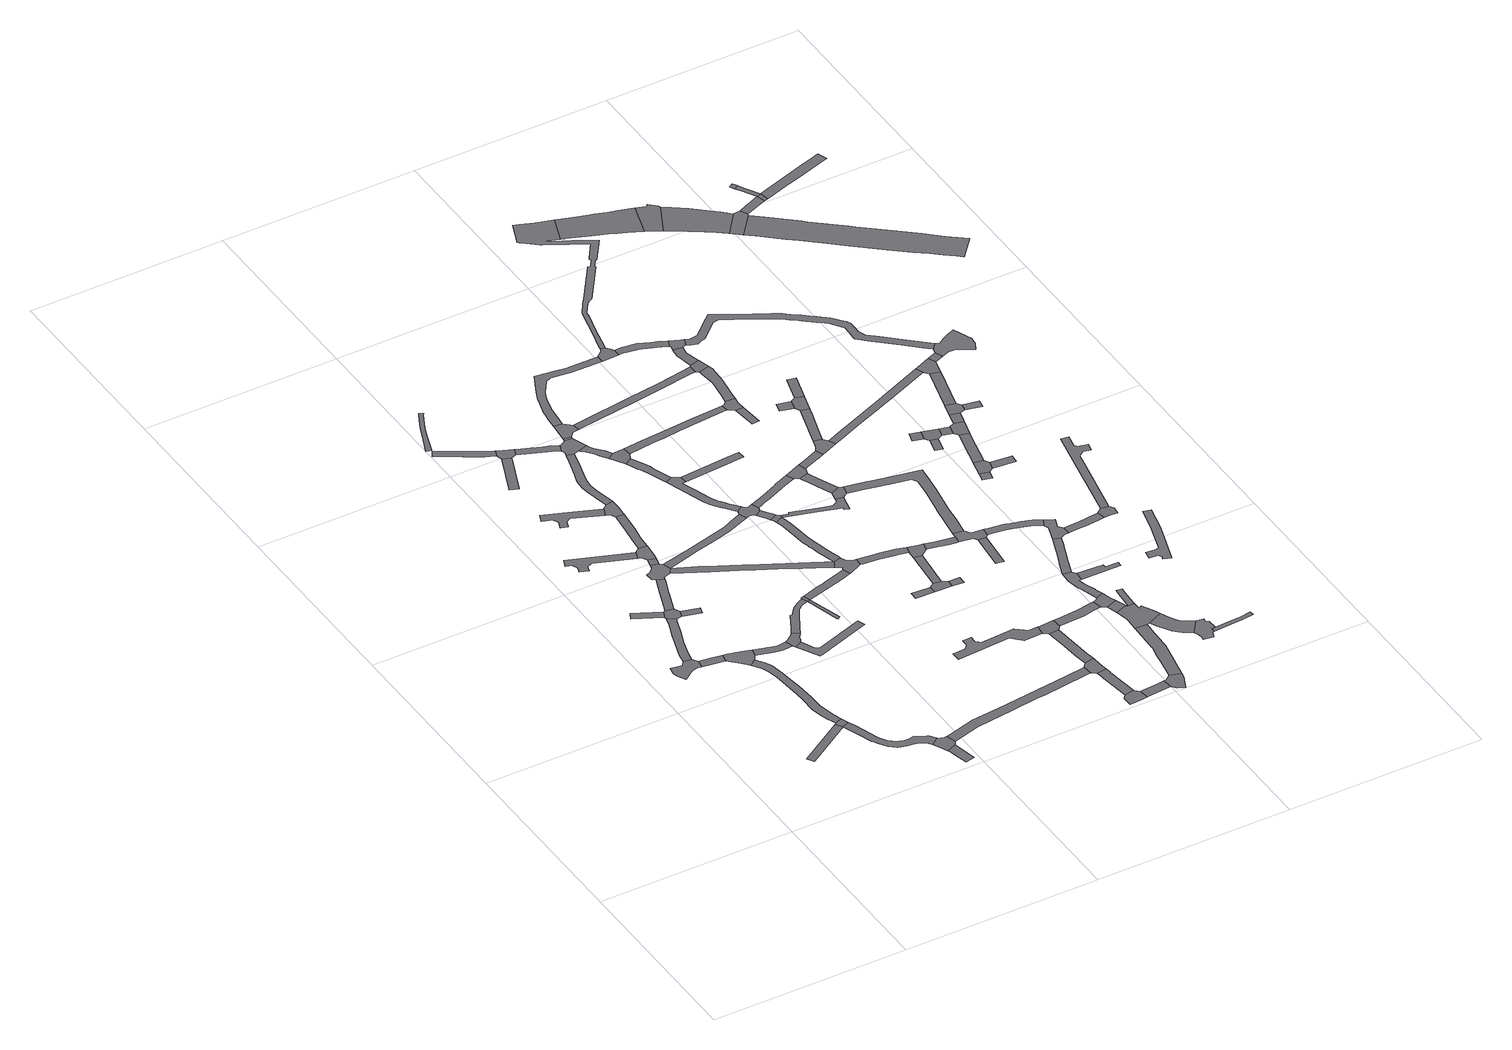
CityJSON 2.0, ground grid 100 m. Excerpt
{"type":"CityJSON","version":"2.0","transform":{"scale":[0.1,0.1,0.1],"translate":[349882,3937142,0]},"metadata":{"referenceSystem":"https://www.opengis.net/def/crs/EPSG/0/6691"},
"CityObjects":{
"road1":{"type":"Road","geometry":[{"type":"MultiSurface","lod":"1","boundaries":[[[0,1,2,3,4,5,6,7,8,9,10]]]}]},
"road2":{"type":"Road","attributes":{"RoadStructureAttribute.sectionType":"1"},"geometry":[{"type":"MultiSurface","lod":"1","boundaries":[[[11,12,3,2,13]]]}]},
"road3":{"type":"Road","attributes":{"RoadStructureAttribute.sectionType":"1"},"geometry":[{"type":"MultiSurface","lod":"1","boundaries":[[[4,14,15,16,17,18,19,20,21,22,23,24,25,26,27,28,29,5]]]}]},
"road4":{"type":"Road","attributes":{"RoadStructureAttribute.sectionType":"1"},"geometry":[{"type":"MultiSurface","lod":"1","boundaries":[[[30,31,32,33,34,35,36,37,38,39,40,41,42,43,44,45,46,47,48,49,50,51,52,53,54,55,56,57,58,59,60,61,62,33]]]}]},
"road5":{"type":"Road","attributes":{"RoadStructureAttribute.sectionType":"1"},"geometry":[{"type":"MultiSurface","lod":"1","boundaries":[[[63,64,65,66]]]}]},
"road6":{"type":"Road","geometry":[{"type":"MultiSurface","lod":"1","boundaries":[[[62,67,68,30,33]]]}]},
"road7":{"type":"Road","attributes":{"RoadStructureAttribute.sectionType":"1"},"geometry":[{"type":"MultiSurface","lod":"1","boundaries":[[[69,70,71,72,73,74,75,76,77,78,79,68,67,80,81,82,83,84,85,86,87,88,89,90,91,92]]]}]},
"road8":{"type":"Road","geometry":[{"type":"MultiSurface","lod":"1","boundaries":[[[91,93,94,95,96,97,98,11,13,99,100,92]]]}]},
"road9":{"type":"Road","geometry":[{"type":"MultiSurface","lod":"1","boundaries":[[[66,65,20,19,101,102,103,104]]]}]},
"road10":{"type":"Road","attributes":{"RoadStructureAttribute.sectionType":"1"},"geometry":[{"type":"MultiSurface","lod":"1","boundaries":[[[101,105,106,102]]]}]},
"road11":{"type":"Road","attributes":{"RoadStructureAttribute.sectionType":"1"},"geometry":[{"type":"MultiSurface","lod":"1","boundaries":[[[107,108,109,110,111,112,113,114,115,116]]]}]},
"road12":{"type":"Road","attributes":{"RoadStructureAttribute.sectionType":"1"},"geometry":[{"type":"MultiSurface","lod":"1","boundaries":[[[103,117,118,119,120,121,122,123,124,104]]]}]},
"road13":{"type":"Road","attributes":{"RoadStructureAttribute.sectionType":"1"},"geometry":[{"type":"MultiSurface","lod":"1","boundaries":[[[93,125,126,127,128,129,130,131,132,133,134,94]]]}]},
"road14":{"type":"Road","attributes":{"RoadStructureAttribute.sectionType":"1"},"geometry":[{"type":"MultiSurface","lod":"1","boundaries":[[[135,136,137,138,139,140]]]}]},
"road15":{"type":"Road","geometry":[{"type":"MultiSurface","lod":"1","boundaries":[[[139,141,142,143,144,49,48,145,140]]]}]},
"road16":{"type":"Road","geometry":[{"type":"MultiSurface","lod":"1","boundaries":[[[146,147,148,149,150,122,121,151,152,153,154,155]]]}]},
"road17":{"type":"Road","attributes":{"RoadStructureAttribute.sectionType":"1"},"geometry":[{"type":"MultiSurface","lod":"1","boundaries":[[[156,157,146,155]]]}]},
"road18":{"type":"Road","attributes":{"RoadStructureAttribute.sectionType":"1"},"geometry":[{"type":"MultiSurface","lod":"1","boundaries":[[[158,159,160,161,162,163,164,165,166,167,168,169,170,171,172,173]]]}]},
"road19":{"type":"Road","attributes":{"RoadStructureAttribute.sectionType":"1"},"geometry":[{"type":"MultiSurface","lod":"1","boundaries":[[[174,175,176,177,178,179,180,181,182,183,184,185,186,187,188,189,190,191]]]}]},
"road20":{"type":"Road","geometry":[{"type":"MultiSurface","lod":"1","boundaries":[[[192,193,194,195,196,197,198,199,200,201,202,203,204]]]}]},
"road21":{"type":"Road","geometry":[{"type":"MultiSurface","lod":"1","boundaries":[[[115,205,206,157,156,207,208,209,210,116]]]}]},
"road22":{"type":"Road","geometry":[{"type":"MultiSurface","lod":"1","boundaries":[[[211,212,213,214,215,216,217,218,219,220,221,129,128,222]]]}]},
"road23":{"type":"Road","attributes":{"RoadStructureAttribute.sectionType":"1"},"geometry":[{"type":"MultiSurface","lod":"1","boundaries":[[[223,224,225,226]]]}]},
"road24":{"type":"Road","attributes":{"RoadStructureAttribute.sectionType":"1"},"geometry":[{"type":"MultiSurface","lod":"1","boundaries":[[[227,228,229,210,209,230,231,232,233,234,235,236]]]}]},
"road25":{"type":"Road","attributes":{"RoadStructureAttribute.sectionType":"1"},"geometry":[{"type":"MultiSurface","lod":"1","boundaries":[[[237,238,239,240,241,242,243,244,211,222]]]}]},
"road26":{"type":"Road","geometry":[{"type":"MultiSurface","lod":"1","boundaries":[[[225,245,246,247,191,190,226]]]}]},
"road27":{"type":"Road","geometry":[{"type":"MultiSurface","lod":"1","boundaries":[[[235,248,249,250,251,252,204,203,253,254,236]]]}]},
"road28":{"type":"Road","attributes":{"RoadStructureAttribute.sectionType":"1"},"geometry":[{"type":"MultiSurface","lod":"1","boundaries":[[[255,256,257,258,259,260,261,218,217,262,263,264,265,266,267,268,269,270,271]]]}]},
"road29":{"type":"Road","attributes":{"RoadStructureAttribute.sectionType":"1"},"geometry":[{"type":"MultiSurface","lod":"1","boundaries":[[[272,273,274,275,276,277,278,279,280,252,251,281,282,283,284,285,286]]]}]},
"road30":{"type":"Road","attributes":{"RoadStructureAttribute.sectionType":"1"},"geometry":[{"type":"MultiSurface","lod":"1","boundaries":[[[287,288,289,290,246,245,291,292,293]]]}]},
"road31":{"type":"Road","geometry":[{"type":"MultiSurface","lod":"1","boundaries":[[[294,295,296,297,298,271,270]]]}]},
"road32":{"type":"Road","attributes":{"RoadStructureAttribute.sectionType":"1"},"geometry":[{"type":"MultiSurface","lod":"1","boundaries":[[[299,300,301,302,294,270]]]}]},
"road33":{"type":"Road","attributes":{"RoadStructureAttribute.sectionType":"1"},"geometry":[{"type":"MultiSurface","lod":"1","boundaries":[[[303,304,305,306,307,308,309,310,153,152,311,312,313,314,315,316,317]]]}]},
"road34":{"type":"Road","attributes":{"RoadStructureAttribute.sectionType":"1"},"geometry":[{"type":"MultiSurface","lod":"1","boundaries":[[[153,318,319,320,321,322,323,324,325,326,327,328,329,330,331,332,154]]]}]},
"road35":{"type":"Road","attributes":{"RoadStructureAttribute.sectionType":"1"},"geometry":[{"type":"MultiSurface","lod":"1","boundaries":[[[141,333,334,335,336,337,338,339,340,341,342,343,344,345,346,142]]]}]},
"road36":{"type":"Road","geometry":[{"type":"MultiSurface","lod":"1","boundaries":[[[347,348,349,350,293,292,351,272,286,352,353,354]]]}]},
"road37":{"type":"Road","attributes":{"RoadStructureAttribute.sectionType":"1"},"geometry":[{"type":"MultiSurface","lod":"1","boundaries":[[[355,356,347,354]]]}]},
"road38":{"type":"Road","attributes":{"RoadStructureAttribute.sectionType":"1"},"geometry":[{"type":"MultiSurface","lod":"1","boundaries":[[[294,357,358,359,360,361,362,363,295]]]}]},
"road39":{"type":"Road","attributes":{"RoadStructureAttribute.sectionType":"1"},"geometry":[{"type":"MultiSurface","lod":"1","boundaries":[[[352,364,365,366,367,368,369,370,371,372,373,374,375,353]]]}]},
"road40":{"type":"Road","geometry":[{"type":"MultiSurface","lod":"1","boundaries":[[[376,377,378,379,380,356,355]]]}]},
"road41":{"type":"Road","geometry":[{"type":"MultiSurface","lod":"1","boundaries":[[[381,382,383,384,369,368,385,386]]]}]},
"road42":{"type":"Road","geometry":[{"type":"MultiSurface","lod":"1","boundaries":[[[387,388,389,390,391,392,393,394,395,396,397,398,399,400,401,402,381,386]]]}]},
"road43":{"type":"Road","attributes":{"RoadStructureAttribute.sectionType":"1"},"geometry":[{"type":"MultiSurface","lod":"1","boundaries":[[[403,404,405,406,407,408,409,410,411,412,413,414,395,394,415,416,417,418,419,420,421,422,423,424,425]]]}]},
"road44":{"type":"Road","geometry":[{"type":"MultiSurface","lod":"1","boundaries":[[[426,427,428,429,403,425,326,325,430,431,432,433]]]}]},
"road45":{"type":"Road","geometry":[{"type":"MultiSurface","lod":"1","boundaries":[[[434,435,436,437,438,303,317,439,440,359,358,441,442]]]}]},
"road46":{"type":"Road","attributes":{"RoadStructureAttribute.sectionType":"1"},"geometry":[{"type":"MultiSurface","lod":"1","boundaries":[[[443,444,445,446,447,448,449,450,451,452,453,454,455,303,438,456,457,458,459,460,461,462,463,464,465,466]]]}]},
"road47":{"type":"Road","attributes":{"RoadStructureAttribute.sectionType":"1"},"geometry":[{"type":"MultiSurface","lod":"1","boundaries":[[[432,467,468,469,470,471,472,433]]]}]},
"road48":{"type":"Road","geometry":[{"type":"MultiSurface","lod":"1","boundaries":[[[473,474,470,469,475,443,476]]]}]},
"road49":{"type":"Road","attributes":{"RoadStructureAttribute.sectionType":"1"},"geometry":[{"type":"MultiSurface","lod":"1","boundaries":[[[477,478,479,480,481,482,483,484,485,486,487,488,489,490,491,492]]]}]},
"road50":{"type":"Road","attributes":{"RoadStructureAttribute.sectionType":"1"},"geometry":[{"type":"MultiSurface","lod":"1","boundaries":[[[466,493,476]]]}]},
"road51":{"type":"Road","attributes":{"RoadStructureAttribute.sectionType":"1"},"geometry":[{"type":"MultiSurface","lod":"1","boundaries":[[[494,495,496,497]]]}]},
"road52":{"type":"Road","attributes":{"RoadStructureAttribute.sectionType":"1"},"geometry":[{"type":"MultiSurface","lod":"1","boundaries":[[[498,499,500,501,502,503,504,505,506,507,508,509,380,379,510,511,512,513,514,515,516,517,518,519,520,521]]]}]},
"road53":{"type":"Road","attributes":{"RoadStructureAttribute.sectionType":"1"},"geometry":[{"type":"MultiSurface","lod":"1","boundaries":[[[522,523,524,525,526,414,413]]]}]},
"road54":{"type":"Road","attributes":{"RoadStructureAttribute.sectionType":"1"},"geometry":[{"type":"MultiSurface","lod":"1","boundaries":[[[527,528,529,530,531,532,533,534,535,536,537,538,434,442]]]}]},
"road55":{"type":"Road","attributes":{"RoadStructureAttribute.sectionType":"1"},"geometry":[{"type":"MultiSurface","lod":"1","boundaries":[[[426,539,540,541,542,543,544,545,546,547,548,549,550,427]]]}]},
"road56":{"type":"Road","geometry":[{"type":"MultiSurface","lod":"1","boundaries":[[[551,552,553,554,555,556,557]]]}]},
"road57":{"type":"Road","geometry":[{"type":"MultiSurface","lod":"1","boundaries":[[[558,559,497,496,560,561]]]}]},
"road58":{"type":"Road","attributes":{"RoadStructureAttribute.sectionType":"1"},"geometry":[{"type":"MultiSurface","lod":"1","boundaries":[[[562,563,564,565,555,554,566,567,568]]]}]},
"road59":{"type":"Road","attributes":{"RoadStructureAttribute.sectionType":"1"},"geometry":[{"type":"MultiSurface","lod":"1","boundaries":[[[569,570,571,572,573,574,575,473,476,493,576,577,578,579,580,581,582,583,584]]]}]},
"road60":{"type":"Road","geometry":[{"type":"MultiSurface","lod":"1","boundaries":[[[341,340,562,568,585,586,587]]]}]},
"road61":{"type":"Road","attributes":{"RoadStructureAttribute.sectionType":"1"},"geometry":[{"type":"MultiSurface","lod":"1","boundaries":[[[588,589,590,591,592,383,382,593,594,595,596,597,598]]]}]},
"road62":{"type":"Road","attributes":{"RoadStructureAttribute.sectionType":"1"},"geometry":[{"type":"MultiSurface","lod":"1","boundaries":[[[558,599,600,601,559]]]}]},
"road63":{"type":"Road","attributes":{"RoadStructureAttribute.sectionType":"1"},"geometry":[{"type":"MultiSurface","lod":"1","boundaries":[[[560,602,603,561]]]}]},
"road64":{"type":"Road","attributes":{"RoadStructureAttribute.sectionType":"1"},"geometry":[{"type":"MultiSurface","lod":"1","boundaries":[[[586,604,605,606,607,608,587]]]}]},
"road65":{"type":"Road","attributes":{"RoadStructureAttribute.sectionType":"1"},"geometry":[{"type":"MultiSurface","lod":"1","boundaries":[[[609,610,611,612,378,377,613,614,615,616,617]]]}]},
"road66":{"type":"Road","attributes":{"RoadStructureAttribute.sectionType":"1"},"geometry":[{"type":"MultiSurface","lod":"1","boundaries":[[[618,619,553,552,620]]]}]},
"road67":{"type":"Road","geometry":[{"type":"MultiSurface","lod":"1","boundaries":[[[621,622,492,491,606,605,623]]]}]},
"road68":{"type":"Road","geometry":[{"type":"MultiSurface","lod":"1","boundaries":[[[624,533,532,600,599,625,626]]]}]},
"road69":{"type":"Road","geometry":[{"type":"MultiSurface","lod":"1","boundaries":[[[627,628,629,545,544,630,631]]]}]},
"road70":{"type":"Road","attributes":{"RoadStructureAttribute.sectionType":"1"},"geometry":[{"type":"MultiSurface","lod":"1","boundaries":[[[630,632,633,634,635,636,637,638,631]]]}]},
"road71":{"type":"Road","geometry":[{"type":"MultiSurface","lod":"1","boundaries":[[[583,639,640,641,636,635,584]]]}]},
"road72":{"type":"Road","geometry":[{"type":"MultiSurface","lod":"1","boundaries":[[[642,643,644,645,646,647,648,649,618,620]]]}]},
"road73":{"type":"Road","geometry":[{"type":"MultiSurface","lod":"1","boundaries":[[[650,651,652,653,654,498,521,655,656]]]}]},
"road74":{"type":"Road","attributes":{"RoadStructureAttribute.sectionType":"1"},"geometry":[{"type":"MultiSurface","lod":"1","boundaries":[[[657,626,625,658,659,660,661,662,663,664,665]]]}]},
"road75":{"type":"Road","attributes":{"RoadStructureAttribute.sectionType":"1"},"geometry":[{"type":"MultiSurface","lod":"1","boundaries":[[[666,667,668,669,670,671,672,673,674,675,676,621,623]]]}]},
"road76":{"type":"Road","attributes":{"RoadStructureAttribute.sectionType":"1"},"geometry":[{"type":"MultiSurface","lod":"1","boundaries":[[[677,678,679,629,628,680,681,682,683]]]}]},
"road77":{"type":"Road","attributes":{"RoadStructureAttribute.sectionType":"1"},"geometry":[{"type":"MultiSurface","lod":"1","boundaries":[[[684,685,686,687,688,689,690,691,692,693,694,695,696,648,647,697,698,699,700,701,702,703]]]}]},
"road78":{"type":"Road","attributes":{"RoadStructureAttribute.sectionType":"1"},"geometry":[{"type":"MultiSurface","lod":"1","boundaries":[[[704,705,706,707,708]]]}]},
"road79":{"type":"Road","attributes":{"RoadStructureAttribute.sectionType":"1"},"geometry":[{"type":"MultiSurface","lod":"1","boundaries":[[[709,710,711,712,713,714,715,716,717,718,719,641,640,720,721,722,723,724,725,726,727,728,729,730,731]]]}]},
"road80":{"type":"Road","geometry":[{"type":"MultiSurface","lod":"1","boundaries":[[[597,704,708,732,733,734,735,598]]]}]},
"road81":{"type":"Road","attributes":{"RoadStructureAttribute.sectionType":"1"},"geometry":[{"type":"MultiSurface","lod":"1","boundaries":[[[736,737,738,739]]]}]},
"road82":{"type":"Road","geometry":[{"type":"MultiSurface","lod":"1","boundaries":[[[664,740,739,738,741,742,743,731,730,665]]]}]},
"road83":{"type":"Road","attributes":{"RoadStructureAttribute.sectionType":"1"},"geometry":[{"type":"MultiSurface","lod":"1","boundaries":[[[744,745,746,747,748,749,750,751,752,753,754,650,656]]]}]},
"road84":{"type":"Road","geometry":[{"type":"MultiSurface","lod":"1","boundaries":[[[755,756,757,677,683,758,759,760]]]}]},
"road85":{"type":"Road","attributes":{"RoadStructureAttribute.sectionType":"1"},"geometry":[{"type":"MultiSurface","lod":"1","boundaries":[[[761,762,763,734,733,764,765,766,767,768,769]]]}]},
"road86":{"type":"Road","geometry":[{"type":"MultiSurface","lod":"1","boundaries":[[[770,771,772,773,774,775,672,671]]]}]},
"road87":{"type":"Road","attributes":{"RoadStructureAttribute.sectionType":"1"},"geometry":[{"type":"MultiSurface","lod":"1","boundaries":[[[771,770,776,777]]]}]},
"road88":{"type":"Road","geometry":[{"type":"MultiSurface","lod":"1","boundaries":[[[778,779,780,781,774,773,782,783,784,785,786,787,788,789,790,791]]]}]},
"road89":{"type":"Road","geometry":[{"type":"MultiSurface","lod":"1","boundaries":[[[768,792,793,617,616,769]]]}]},
"road90":{"type":"Road","geometry":[{"type":"MultiSurface","lod":"1","boundaries":[[[776,794,795,796,684,703,797,798,799,800,801,802,803,804,805,777]]]}]},
"road91":{"type":"Road","attributes":{"RoadStructureAttribute.sectionType":"1"},"geometry":[{"type":"MultiSurface","lod":"1","boundaries":[[[806,807,793,792,808,809,810,811]]]}]},
"road92":{"type":"Road","attributes":{"RoadStructureAttribute.sectionType":"1"},"geometry":[{"type":"MultiSurface","lod":"1","boundaries":[[[812,813,814,815,816,755,760]]]}]},
"road93":{"type":"Road","geometry":[{"type":"MultiSurface","lod":"1","boundaries":[[[817,818,819,820]]]}]},
"road94":{"type":"Road","geometry":[{"type":"MultiSurface","lod":"1","boundaries":[[[810,821,822,823,750,749,824,825,811]]]}]},
"road95":{"type":"Road","geometry":[{"type":"MultiSurface","lod":"1","boundaries":[[[802,826,827,828,829,830,803]]]}]},
"road96":{"type":"Road","attributes":{"RoadStructureAttribute.sectionType":"1"},"geometry":[{"type":"MultiSurface","lod":"1","boundaries":[[[831,832,833,834,835,836,837,838,839,840,841,842,843,844,845,798,797]]]}]},
"road97":{"type":"Road","attributes":{"RoadStructureAttribute.sectionType":"1"},"geometry":[{"type":"MultiSurface","lod":"1","boundaries":[[[788,846,847,848,849,850,851,852,853,854,855,856,857,858,859,860,789]]]}]},
"road98":{"type":"Road","attributes":{"RoadStructureAttribute.sectionType":"1"},"geometry":[{"type":"MultiSurface","lod":"1","boundaries":[[[861,862,863,864,865,866,867,868,869,742,741,870,871,872,873,874,875,876]]]}]},
"road99":{"type":"Road","geometry":[{"type":"MultiSurface","lod":"1","boundaries":[[[815,814,877,878,817,820]]]}]},
"road100":{"type":"Road","geometry":[{"type":"MultiSurface","lod":"1","boundaries":[[[879,880,881,882,883,884,885,886,887,888,889,890,891,892,893,653,652,894,895,896,897,898,899,900,901,902,903,904,905,906,907,908,909,910,911,912,913,914,915,916,917,918,919,920,921]]]}]},
"road101":{"type":"Road","geometry":[{"type":"MultiSurface","lod":"1","boundaries":[[[922,923,924,925,926,841,840,927,928,929,930,931,932,933,934]]]}]},
"road102":{"type":"Road","attributes":{"RoadStructureAttribute.sectionType":"1"},"geometry":[{"type":"MultiSurface","lod":"1","boundaries":[[[935,936,937,938,787,786]]]}]},
"road103":{"type":"Road","attributes":{"RoadStructureAttribute.sectionType":"1"},"geometry":[{"type":"MultiSurface","lod":"1","boundaries":[[[877,939,940,878]]]}]},
"road104":{"type":"Road","geometry":[{"type":"MultiSurface","lod":"1","boundaries":[[[941,942,943,852,851,944,945,946,947,948,949,861,876]]]}]},
"road105":{"type":"Road","attributes":{"RoadStructureAttribute.sectionType":"7"},"geometry":[{"type":"MultiSurface","lod":"1","boundaries":[[[950,951,934,933,952,953,954,955]]]}]},
"road106":{"type":"Road","attributes":{"RoadStructureAttribute.sectionType":"1"},"geometry":[{"type":"MultiSurface","lod":"1","boundaries":[[[956,957,958,959,960]]]}]},
"road107":{"type":"Road","attributes":{"RoadStructureAttribute.sectionType":"1"},"geometry":[{"type":"MultiSurface","lod":"1","boundaries":[[[961,962,963,964]]]}]},
"road108":{"type":"Road","geometry":[{"type":"MultiSurface","lod":"1","boundaries":[[[965,966,967,968]]]}]},
"road109":{"type":"Road","attributes":{"RoadStructureAttribute.sectionType":"1"},"geometry":[{"type":"MultiSurface","lod":"1","boundaries":[[[969,970,971,972,973,974,759,758,975,976,977,978,979,980,981]]]}]},
"road110":{"type":"Road","geometry":[{"type":"MultiSurface","lod":"1","boundaries":[[[982,983,960,959,984,985]]]}]},
"road111":{"type":"Road","attributes":{"RoadStructureAttribute.sectionType":"1"},"geometry":[{"type":"MultiSurface","lod":"1","boundaries":[[[945,986,987,988,989,990,991,992,993,994,995,996,946]]]}]},
"road112":{"type":"Road","geometry":[{"type":"MultiSurface","lod":"1","boundaries":[[[963,968,967,997,998,999,1000,964]]]}]},
"road113":{"type":"Road","attributes":{"RoadStructureAttribute.sectionType":"1"},"geometry":[{"type":"MultiSurface","lod":"1","boundaries":[[[1001,1002,983,982,1003,1004,1005]]]}]},
"road114":{"type":"Road","attributes":{"RoadStructureAttribute.sectionType":"1"},"geometry":[{"type":"MultiSurface","lod":"1","boundaries":[[[999,998,1006,1007]]]}]},
"road115":{"type":"Road","attributes":{"RoadStructureAttribute.sectionType":"1"},"geometry":[{"type":"MultiSurface","lod":"1","boundaries":[[[984,1008,1009,985]]]}]},
"road116":{"type":"Road","attributes":{"function":"3","RoadStructureAttribute.sectionType":"1"},"geometry":[{"type":"MultiSurface","lod":"1","boundaries":[[[1010,1011,1012,1013,1014,913,912,1015,1016,1017,1018,1019,1020,1021,1022]]]}]},
"road117":{"type":"Road","geometry":[{"type":"MultiSurface","lod":"1","boundaries":[[[1006,1005,1004,1023,1024,1007]]]}]},
"road118":{"type":"Road","geometry":[{"type":"MultiSurface","lod":"1","boundaries":[[[1025,1026,990,989,1027,1028,1029]]]}]},
"road119":{"type":"Road","geometry":[{"type":"MultiSurface","lod":"1","boundaries":[[[1030,1031,1032,1033,1034,1035,1036,1037,1038,1039,1040,1041,1042,1043]]]}]},
"road120":{"type":"Road","attributes":{"RoadStructureAttribute.sectionType":"1"},"geometry":[{"type":"MultiSurface","lod":"1","boundaries":[[[1044,1045,1046,1047,1048,1049,1050,1051,1052,1053,1054,1055,1056,1057,1058,1059,1060,1061,1062,1063,1064,1065,1066,1067,1068,1069,822,821,1070,1071,1072,1073,1074,1075,1076,1077,1078,1079,1080,1081,1082,1083,1084,1085,1086,1087,1088,1089,1090,1091,1092,1093,1094,1095,1096,1097,1098]]]}]},
"road121":{"type":"Road","attributes":{"RoadStructureAttribute.sectionType":"1"},"geometry":[{"type":"MultiSurface","lod":"1","boundaries":[[[1099,1024,1023,1100,1101,1102]]]}]},
"road122":{"type":"Road","geometry":[{"type":"MultiSurface","lod":"1","boundaries":[[[1103,1104,1105,1102,1101,1106]]]}]},
"road123":{"type":"Road","attributes":{"RoadStructureAttribute.sectionType":"1"},"geometry":[{"type":"MultiSurface","lod":"1","boundaries":[[[1107,1105,1104,1108]]]}]},
"road124":{"type":"Road","geometry":[{"type":"MultiSurface","lod":"1","boundaries":[[[1109,1110,1103,1106]]]}]},
"road125":{"type":"Road","attributes":{"RoadStructureAttribute.sectionType":"1"},"geometry":[{"type":"MultiSurface","lod":"1","boundaries":[[[1025,1111,1112,1113,1114,1115,1116,1117,1118,1119,1120,1121,1026]]]}]},
"road126":{"type":"Road","geometry":[{"type":"MultiSurface","lod":"1","boundaries":[[[1021,1122,1123,1124,1125,1126,1022]]]}]},
"road127":{"type":"Road","geometry":[{"type":"MultiSurface","lod":"1","boundaries":[[[1107,1108,1127,1128,1129,1130,1131,969,981]]]}]},
"road128":{"type":"Road","attributes":{"RoadStructureAttribute.sectionType":"1"},"geometry":[{"type":"MultiSurface","lod":"1","boundaries":[[[1130,1129,1132,1133]]]}]},
"road129":{"type":"Road","attributes":{"function":"3","RoadStructureAttribute.sectionType":"1"},"geometry":[{"type":"MultiSurface","lod":"1","boundaries":[[[1134,1135,1136,1137,1138,1139,1140,1141,1142,1123,1122]]]}]},
"road130":{"type":"Road","geometry":[{"type":"MultiSurface","lod":"1","boundaries":[[[1143,1138,1137,1144,1145,1146]]]}]},
"road131":{"type":"Road","geometry":[{"type":"MultiSurface","lod":"1","boundaries":[[[1132,1147,1148,1149,1150,1151,1152,1153,1154,1155,1156,1157,1098,1097,1133]]]}]},
"road132":{"type":"Road","attributes":{"RoadStructureAttribute.sectionType":"1"},"geometry":[{"type":"MultiSurface","lod":"1","boundaries":[[[1158,1159,1160,1161,1162,1163,1164,1165,1143,1146]]]}]},
"road133":{"type":"Road","geometry":[{"type":"MultiSurface","lod":"1","boundaries":[[[1166,1167,1168,1169,1170,1171]]]}]},
"road134":{"type":"Road","attributes":{"RoadStructureAttribute.sectionType":"1"},"geometry":[{"type":"MultiSurface","lod":"1","boundaries":[[[1172,1170,1169,1168,1173,1163]]]}]},
"road135":{"type":"Road","geometry":[{"type":"MultiSurface","lod":"1","boundaries":[[[1162,1174,1172,1163]]]}]},
"road136":{"type":"Road","attributes":{"function":"3","RoadStructureAttribute.sectionType":"1"},"geometry":[{"type":"MultiSurface","lod":"1","boundaries":[[[1144,1175,1176,1177,1178,1179,1180,1181,1182,1183,1184,1185,1186,1187,1188,1189,1190,1191,1192,1193,1194,1195,1196,1197,1198,1145]]]}]},
"road137":{"type":"Road","attributes":{"RoadStructureAttribute.sectionType":"1"},"geometry":[{"type":"MultiSurface","lod":"1","boundaries":[[[1199,1200,1201,1202,1203,1172,1174,1204,1205,1206,1207,1208]]]}]}
},
"vertices":[
[213,1234,0],[245,1242,0],[266,1238,0],[273,1279,0],[254,1307,0],[215,1313,0],[198,1289,0],[138,1298,0],[132,1258,0],[138,1230,0],[158,1193,0],
[386,1262,0],[335,1270,0],[379,1220,0],
[263,1351,0],[285,1428,0],[314,1505,0],[334,1564,0],[342,1585,0],[346,1593,0],[309,1621,0],[296,1575,0],[295,1570,0],[294,1569,0],[291,1561,0],[283,1541,0],[276,1522,0],[271,1509,0],[247,1441,0],[223,1365,0],
[566,574,0],[328,420,0],[350,387,0],[588,540,0],[617,458,0],[644,384,0],[647,379,0],[660,354,0],[678,328,0],[689,315,0],[720,285,0],[736,281,0],[749,278,0],[761,273,0],[808,269,0],[813,267,0],[841,254,0],[855,238,0],[867,224,0],[907,254,0],[885,284,0],[876,293,0],[825,317,0],[823,317,0],[817,317,0],[796,312,0],[775,314,0],[737,329,0],[722,341,0],[706,355,0],[682,395,0],[638,519,0],[624,554,0],
[189,1736,0],[170,1701,0],[303,1632,0],[322,1668,0],
[610,592,0],[574,578,0],
[474,1119,0],[493,1083,0],[505,1057,0],[516,1013,0],[519,980,0],[531,850,0],[535,804,0],[534,719,0],[547,657,0],[549,645,0],[559,620,0],[606,603,0],[599,627,0],[593,644,0],[576,726,0],[576,799,0],[568,896,0],[562,942,0],[558,975,0],[553,1017,0],[540,1086,0],[521,1123,0],[495,1160,0],[462,1134,0],
[511,1188,0],[523,1227,0],[492,1236,0],[452,1249,0],[440,1253,0],[413,1258,0],[412,1187,0],[450,1149,0],
[375,1598,0],[386,1636,0],[372,1663,0],[333,1672,0],
[467,1572,0],[478,1611,0],
[129,2220,0],[113,2178,0],[143,2167,0],[156,2140,0],[145,2110,0],[188,2095,0],[198,2123,0],[225,2136,0],[421,2063,0],[437,2105,0],
[411,1769,0],[414,1776,0],[429,1818,0],[444,1856,0],[449,1871,0],[412,1886,0],[392,1832,0],[379,1797,0],
[593,1163,0],[627,1156,0],[643,1156,0],[694,1162,0],[682,1202,0],[659,1197,0],[634,1197,0],[608,1201,0],[592,1207,0],[566,1214,0],
[907,140,0],[916,104,0],[931,38,0],[979,49,0],[952,168,0],[904,148,0],
[965,192,0],[951,242,0],[939,239,0],[908,253,0],[893,173,0],
[443,1989,0],[438,1966,0],[416,1945,0],[395,1940,0],[398,1900,0],[454,1883,0],[488,1894,0],[509,1926,0],[498,1966,0],[482,1980,0],
[492,2019,0],[453,2029,0],
[28,3207,0],[58,3293,0],[71,3327,0],[87,3367,0],[99,3392,0],[113,3420,0],[127,3449,0],[134,3458,0],[116,3470,0],[109,3459,0],[94,3430,0],[79,3401,0],[68,3375,0],[52,3335,0],[36,3294,0],[2,3216,0],
[256,3067,0],[226,3081,0],[182,3109,0],[169,3116,0],[87,3165,0],[26,3202,0],[8,3168,0],[30,3155,0],[39,3150,0],[79,3126,0],[125,3097,0],[145,3085,0],[153,3080,0],[176,3066,0],[208,3047,0],[254,3026,0],[257,3025,0],[272,3060,0],
[303,2517,0],[205,2556,0],[188,2515,0],[237,2495,0],[250,2468,0],[237,2430,0],[237,2429,0],[270,2418,0],[272,2423,0],[282,2453,0],[309,2466,0],[456,2407,0],[473,2448,0],
[429,2060,0],[439,2056,0],[496,2036,0],[503,2100,0],[504,2117,0],[462,2121,0],
[738,1167,0],[741,1173,0],[742,1174,0],[749,1189,0],[745,1192,0],[764,1214,0],[770,1223,0],[735,1242,0],[724,1231,0],[716,1223,0],[698,1210,0],[702,1148,0],
[181,2785,0],[223,2768,0],[308,2978,0],[267,2997,0],
[485,2309,0],[479,2264,0],[469,2191,0],[506,2149,0],[509,2187,0],[520,2257,0],[526,2303,0],[530,2356,0],[532,2369,0],[492,2373,0],
[762,1034,0],[783,1041,0],[832,1058,0],[1050,1130,0],[1037,1168,0],[796,1089,0],[772,1098,0],[755,1133,0],
[335,2990,0],[350,3026,0],[304,3045,0],
[532,2375,0],[537,2423,0],[537,2472,0],[536,2476,0],[497,2468,0],[478,2397,0],[485,2384,0],
[891,1427,0],[873,1419,0],[842,1397,0],[836,1392,0],[804,1352,0],[797,1356,0],[754,1276,0],[787,1255,0],[836,1345,0],[845,1360,0],[850,1367,0],[854,1373,0],[856,1375,0],[872,1388,0],[892,1397,0],[915,1404,0],[902,1433,0],
[528,2871,0],[515,2823,0],[488,2728,0],[488,2726,0],[472,2679,0],[469,2625,0],[474,2579,0],[483,2540,0],[486,2527,0],[513,2585,0],[509,2627,0],[513,2670,0],[534,2744,0],[539,2762,0],[565,2861,0],
[497,2967,0],[469,2978,0],[422,2997,0],[380,3014,0],[512,2917,0],[525,2911,0],[540,2949,0],
[930,1409,0],[919,1446,0],[909,1443,0],[903,1441,0],[905,1434,0],
[966,1233,0],[968,1226,0],[982,1234,0],[981,1238,0],
[1165,1592,0],[1128,1613,0],[1076,1639,0],[870,1745,0],[831,1765,0],[800,1781,0],[653,1857,0],[626,1871,0],[650,1813,0],[806,1735,0],[833,1721,0],[920,1676,0],[1019,1624,0],[1127,1567,0],[1146,1557,0],
[646,1963,0],[658,1966,0],[674,1970,0],[755,1990,0],[841,2012,0],[846,2014,0],[870,2020,0],[991,2068,0],[975,2107,0],[912,2079,0],[873,2061,0],[824,2048,0],[661,2006,0],[636,2000,0],[609,1993,0],
[1106,231,0],[1111,233,0],[1300,257,0],[1439,275,0],[1479,276,0],[1705,307,0],[1728,310,0],[1742,311,0],[1737,361,0],[1637,347,0],[1306,305,0],[1258,300,0],[1112,286,0],[973,248,0],
[574,2967,0],[574,2961,0],[561,2954,0],[548,2946,0],[534,2893,0],[592,2870,0],[641,2887,0],[614,2962,0],
[616,2975,0],[576,2979,0],
[1126,1463,0],[1183,1483,0],[1170,1521,0],[1126,1508,0],[1050,1485,0],[1049,1484,0],[1007,1472,0],
[600,2863,0],[616,2848,0],[642,2813,0],[656,2791,0],[680,2755,0],[715,2777,0],[707,2789,0],[697,2807,0],[692,2814,0],[689,2818,0],[658,2853,0],[646,2873,0],
[638,2998,0],[672,3003,0],[666,3043,0],[628,3076,0],[587,3080,0],
[763,2703,0],[778,2736,0],[775,2780,0],[726,2776,0],[680,2754,0],[727,2681,0],
[728,2679,0],[753,2624,0],[765,2601,0],[780,2564,0],[786,2546,0],[789,2540,0],[811,2484,0],[815,2477,0],[850,2492,0],[847,2500,0],[816,2579,0],[815,2586,0],[814,2596,0],[812,2603,0],[808,2613,0],[766,2699,0],
[1011,2152,0],[974,2197,0],[966,2209,0],[964,2212,0],[943,2241,0],[934,2259,0],[926,2275,0],[897,2358,0],[875,2420,0],[871,2430,0],[891,2431,0],[888,2471,0],[833,2418,0],[837,2407,0],[879,2282,0],[887,2260,0],[894,2246,0],[898,2236,0],[909,2220,0],[912,2216,0],[936,2184,0],[944,2173,0],[980,2127,0],
[1075,2102,0],[1060,2139,0],[1041,2131,0],[1021,2139,0],[1009,2075,0],[1028,2070,0],[1037,2059,0],[1069,2083,0],
[1259,1555,0],[1242,1557,0],[1216,1573,0],[1207,1593,0],[1204,1603,0],[1178,1539,0],[1174,1530,0],[1190,1485,0],[1256,1515,0],
[1090,1971,0],[1095,1956,0],[1098,1939,0],[1102,1906,0],[1113,1823,0],[1118,1782,0],[1121,1766,0],[1124,1755,0],[1126,1743,0],[1127,1736,0],[1129,1729,0],[1140,1684,0],[1147,1658,0],[1202,1610,0],[1187,1669,0],[1180,1693,0],[1169,1735,0],[1157,1790,0],[1154,1814,0],[1144,1894,0],[1138,1944,0],[1134,1965,0],[1132,1976,0],[1127,1989,0],
[1063,2025,0],[1068,2016,0],[1078,2000,0],[1114,2019,0],[1103,2038,0],[1095,2049,0],
[1132,2004,0],[1117,2013,0],[1086,1984,0],[1129,1990,0],
[1660,718,0],[1608,763,0],[1435,752,0],[1412,772,0],[1411,805,0],[1366,803,0],[1368,769,0],[1347,747,0],[1281,743,0],[1284,698,0],[1556,715,0],[1575,696,0],[1606,667,0],[1608,665,0],[1701,669,0],[1707,720,0],
[1129,1989,0],
[1345,1217,0],[1344,1177,0],[1440,1173,0],[1441,1213,0],
[1014,3414,0],[849,3417,0],[798,3424,0],[753,3429,0],[697,3437,0],[648,3336,0],[633,3302,0],[626,3287,0],[618,3256,0],[600,3194,0],[597,3168,0],[593,3137,0],[635,3130,0],[638,3162,0],[643,3197,0],[661,3265,0],[669,3286,0],[681,3314,0],[722,3375,0],[756,3389,0],[835,3380,0],[856,3378,0],[978,3375,0],[1015,3376,0],
[1138,2450,0],[1150,2451,0],[1206,2455,0],[1203,2495,0],[1138,2490,0],
[1270,1514,0],[1344,1507,0],[1345,1507,0],[1427,1493,0],[1444,1489,0],[1490,1479,0],[1499,1518,0],[1452,1529,0],[1365,1545,0],[1349,1547,0],[1339,1548,0],[1267,1555,0],
[1134,2128,0],[1137,2129,0],[1231,2169,0],[1238,2172,0],[1261,2182,0],[1317,2204,0],[1301,2242,0],[1285,2236,0],[1226,2210,0],[1220,2207,0],[1134,2168,0],[1091,2151,0],
[1842,29,0],[1870,32,0],[1865,83,0],[1842,101,0],[1793,95,0],[1775,73,0],[1777,22,0],
[1506,1225,0],[1466,1229,0],[1530,1170,0],[1532,1210,0],
[1766,294,0],[1768,273,0],[1774,230,0],[1776,219,0],[1819,270,0],[1819,272,0],[1816,300,0],
[1397,1961,0],[1372,1947,0],[1335,1957,0],[1279,1973,0],[1173,2005,0],[1169,1993,0],[1142,2001,0],[1132,1987,0],[1283,1944,0],[1359,1921,0],[1402,1908,0],[1398,1896,0],[1423,1888,0],[1431,1929,0],[1441,1975,0],[1402,1984,0],
[1810,348,0],[1806,393,0],[1756,386,0],
[1139,2812,0],[1047,2804,0],[977,2798,0],[934,2794,0],[875,2789,0],[908,2750,0],[973,2756,0],[1058,2765,0],[1154,2775,0],[1316,2788,0],[1313,2825,0],
[1528,1432,0],[1486,1436,0],[1481,1367,0],
[1590,1168,0],[1592,1208,0],
[1800,443,0],[1777,654,0],[1726,651,0],[1738,539,0],[1748,456,0],
[1225,3122,0],[1146,3109,0],[987,3087,0],[706,3048,0],[993,3048,0],[1145,3069,0],[1297,3093,0],[1336,3099,0],[1333,3139,0],
[1994,94,0],[1958,90,0],[2000,45,0],
[1792,725,0],[1737,721,0],[1796,675,0],
[1558,1504,0],[1566,1461,0],[1575,1500,0],
[1393,2219,0],[1400,2239,0],[1387,2278,0],[1342,2192,0],[1389,2206,0],
[1351,2172,0],[1352,2171,0],[1393,2070,0],[1411,2027,0],[1457,2047,0],[1411,2151,0],[1395,2191,0],
[1456,1985,0],[1468,1992,0],[1478,2042,0],
[2019,19,0],[2055,4,0],[2068,36,0],[2085,73,0],[2088,89,0],[2090,98,0],[2034,115,0],[2007,95,0],
[1103,3419,0],[1095,3428,0],[1076,3454,0],[1054,3459,0],[1050,3442,0],[1064,3378,0],[1104,3379,0],
[1627,1488,0],[1573,1459,0],[1614,1450,0],[1677,1437,0],[1694,1434,0],[1700,1433,0],[1705,1432,0],[1719,1430,0],[1724,1470,0],
[1843,678,0],[1869,680,0],[1927,683,0],[1969,692,0],[1979,693,0],[2024,700,0],[2015,751,0],[1987,746,0],[1919,734,0],[1826,727,0],[1805,726,0],
[1505,2327,0],[1482,2317,0],[1428,2295,0],[1419,2247,0],[1485,2274,0],[1490,2276,0],[1521,2289,0],
[2077,487,0],[2077,484,0],[2077,483,0],[2077,462,0],[2074,384,0],[2074,381,0],[2073,360,0],[2072,343,0],[2072,340,0],[2072,326,0],[2062,270,0],[2060,263,0],[2054,223,0],[2123,269,0],[2131,315,0],[2132,318,0],[2132,324,0],[2134,374,0],[2137,441,0],[2138,485,0],
[1348,2763,0],[1360,2645,0],[1361,2643,0],[1400,2646,0],[1389,2767,0],
[1792,1579,0],[1804,1670,0],[1807,1689,0],[1827,1810,0],[1841,1917,0],[1846,1966,0],[1831,1969,0],[1727,1990,0],[1617,2013,0],[1592,2018,0],[1527,2031,0],[1559,1973,0],[1572,1971,0],[1583,1968,0],[1686,1947,0],[1708,1943,0],[1769,1930,0],[1786,1906,0],[1776,1820,0],[1756,1698,0],[1753,1682,0],[1728,1498,0],[1779,1491,0],
[1385,2808,0],[1390,2839,0],[1341,2845,0],[1326,2826,0],
[1782,1212,0],[1822,1208,0],[1841,1397,0],[1801,1401,0],
[1789,1421,0],[1855,1412,0],[1860,1453,0],[1801,1460,0],
[1128,3380,0],[1141,3379,0],[1211,3366,0],[1216,3364,0],[1318,3322,0],[1329,3318,0],[1346,3355,0],[1304,3374,0],[1274,3384,0],[1216,3408,0],[1143,3419,0],
[1534,2397,0],[1525,2365,0],[1521,2352,0],[1608,2325,0],[1593,2362,0],[1574,2386,0],
[1353,3071,0],[1361,2987,0],[1348,2894,0],[1397,2889,0],[1410,2986,0],[1411,3047,0],[1412,3081,0],[1406,3101,0],[1351,3087,0],
[2049,686,0],[2106,706,0],[2094,741,0],[2082,781,0],[2043,768,0],[2032,754,0],
[2067,631,0],[2126,652,0],
[2007,881,0],[2010,865,0],[2015,853,0],[2024,828,0],[2070,819,0],[2067,827,0],[2049,877,0],[2041,917,0],[2054,917,0],[2054,965,0],[2041,989,0],[2000,991,0],[1996,937,0],[2001,909,0],
[1391,3162,0],[1340,3148,0],
[2077,575,0],[2080,559,0],[2080,558,0],[2153,490,0],[2230,523,0],[2212,565,0],[2184,613,0],[2167,603,0],[2167,645,0],[2136,645,0],[2133,642,0],[2129,643,0],
[1326,3263,0],[1324,3238,0],[1389,3168,0],[1370,3238,0],[1378,3280,0],[1331,3288,0],
[1589,2437,0],[1633,2581,0],[1639,2605,0],[1596,2617,0],[1590,2593,0],
[1595,2692,0],[1527,2709,0],[1515,2661,0],[1583,2643,0],
[1397,3287,0],[1413,3325,0],[1400,3331,0],[1332,3314,0],[1335,3311,0],
[2166,654,0],[2171,737,0],[2175,765,0],[2146,770,0],[2141,741,0],
[2175,448,0],[2195,414,0],[2211,388,0],[2232,365,0],[2247,355,0],[2248,353,0],[2253,350,0],[2263,342,0],[2282,332,0],[2288,330,0],[2338,396,0],[2300,418,0],[2275,440,0],[2262,458,0],[2247,483,0],
[2062,1046,0],[2068,1064,0],[2087,1108,0],[2104,1153,0],[2111,1173,0],[2129,1222,0],[2091,1236,0],[2074,1188,0],[2064,1163,0],[2061,1154,0],[2052,1131,0],[2040,1101,0],[2030,1076,0],[2027,1067,0],[2000,997,0],
[2127,1377,0],[2085,1400,0],[2036,1416,0],[1977,1433,0],[1966,1436,0],[1954,1439,0],[1882,1450,0],[1876,1450,0],[1869,1451,0],[1877,1410,0],[1945,1400,0],[1981,1390,0],[2025,1378,0],[2070,1363,0],[2078,1358,0],[2108,1342,0],
[1664,2695,0],[1621,2707,0],
[1281,4206,0],[1322,4184,0],[1406,4136,0],[1349,4054,0],[1342,4043,0],[1350,4038,0],[1323,3994,0],[1311,4001,0],[1308,3997,0],[1176,3809,0],[1153,3780,0],[1117,3722,0],[1078,3558,0],[1062,3494,0],[1056,3466,0],[1108,3593,0],[1131,3686,0],[1137,3715,0],[1153,3741,0],[1171,3764,0],[1187,3781,0],[1206,3791,0],[1339,3979,0],[1341,3982,0],[1338,3985,0],[1366,4028,0],[1371,4025,0],[1373,4028,0],[1454,4141,0],[1417,4162,0],[1349,4200,0],[1309,4221,0],[1229,4263,0],[1308,4236,0],[1355,4372,0],[1272,4396,0],[1206,4421,0],[1175,4433,0],[1128,4314,0],[1137,4306,0],[1159,4287,0],[1208,4246,0],[1217,4241,0],
[2372,314,0],[2392,315,0],[2389,362,0],[2375,372,0],[2377,392,0],[2296,311,0],[2301,296,0],[2303,279,0],[2300,264,0],[2349,255,0],[2363,288,0],[2371,288,0],[2370,308,0],
[2257,916,0],[2257,941,0],[2190,942,0],[2190,957,0],
[1701,2828,0],[1657,2840,0],
[2118,1314,0],[2097,1254,0],[2093,1242,0],[2156,1238,0],[2176,1239,0],[2175,1280,0],[2157,1304,0],[2174,1352,0],[2143,1368,0],
[2532,319,0],[2466,315,0],[2479,295,0],[2524,298,0],[2584,305,0],[2582,328,0],
[2039,1767,0],[2088,1756,0],[2091,1770,0],[2097,1798,0],[2049,1810,0],
[1929,2219,0],[1916,2171,0],[1968,2157,0],[1981,2206,0],
[1966,2060,0],[2004,2050,0],[2022,2122,0],[1983,2132,0],
[2195,2613,0],[2175,2604,0],[1988,2525,0],[1921,2497,0],[1774,2437,0],[1679,2398,0],[1662,2348,0],[1665,2349,0],[1751,2385,0],[1907,2449,0],[1993,2484,0],[2198,2568,0],[2212,2574,0],
[2117,1884,0],[2068,1895,0],[2122,1816,0],[2134,1860,0],
[2212,1240,0],[2268,1241,0],[2336,1249,0],[2371,1253,0],[2361,1295,0],[2358,1295,0],[2339,1293,0],[2320,1290,0],[2292,1287,0],[2261,1282,0],[2201,1281,0],
[2041,2133,0],[2048,2137,0],[2061,2185,0],[2033,2192,0],
[2094,2008,0],[2072,1910,0],[2143,1996,0],[2165,2087,0],[2117,2099,0],
[2100,2124,0],[2112,2172,0],
[2239,1803,0],[2244,1847,0],
[1637,4283,0],[1590,4297,0],[1533,4316,0],[1511,4323,0],[1436,4345,0],[1327,4229,0],[1330,4228,0],[1439,4188,0],[1512,4160,0],[1549,4144,0],[1592,4125,0],[1659,4093,0],[1710,4261,0],
[2187,2174,0],[2139,2186,0],
[2429,1313,0],[2390,1319,0],[2404,1254,0],[2439,1249,0],[2444,1289,0],
[2540,1202,0],[2512,1077,0],[2497,1031,0],[2469,942,0],[2452,932,0],[2399,938,0],[2394,898,0],[2437,893,0],[2448,876,0],[2442,858,0],[2480,846,0],[2535,1019,0],[2551,1067,0],[2579,1193,0],
[2334,2754,0],[2252,2828,0],[2174,2899,0],[2127,2942,0],[2112,2979,0],[2113,3016,0],[2114,3046,0],[2102,3068,0],[2101,3072,0],[2056,3128,0],[2006,3168,0],[1995,3176,0],[1953,3211,0],[1915,3241,0],[1886,3266,0],[1878,3272,0],[1848,3289,0],[1775,3329,0],[1658,3394,0],[1598,3428,0],[1583,3416,0],[1572,3407,0],[1529,3367,0],[1522,3361,0],[1478,3322,0],[1438,3314,0],[1420,3277,0],[1435,3272,0],[1449,3266,0],[1472,3277,0],[1495,3283,0],[1588,3368,0],[1617,3371,0],[1667,3344,0],[1678,3338,0],[1748,3299,0],[1793,3273,0],[1829,3251,0],[1879,3217,0],[1893,3208,0],[1914,3192,0],[1933,3173,0],[1989,3129,0],[1994,3125,0],[2016,3107,0],[2031,3095,0],[2063,3052,0],[2075,3030,0],[2071,2949,0],[2071,2939,0],[2129,2886,0],[2230,2793,0],[2302,2726,0],[2338,2698,0],[2363,2731,0],
[2140,2192,0],[2189,2180,0],[2203,2236,0],[2154,2248,0],
[2239,2282,0],[2220,2305,0],[2171,2317,0],[2232,2243,0],
[2229,2549,0],[2279,2536,0],
[2314,2227,0],[2322,2267,0],
[2499,1665,0],[2504,1692,0],[2534,1712,0],[2571,1705,0],[2581,1747,0],[2542,1755,0],[2531,1757,0],[2520,1773,0],[2532,1836,0],[2493,1843,0],[2456,1657,0],
[1734,4054,0],[1812,4210,0],[1806,4224,0],[1770,4255,0],[1762,4246,0],
[2285,2560,0],[2290,2581,0],[2298,2610,0],[2282,2649,0],[2211,2619,0],
[2347,2630,0],[2330,2670,0],
[1829,3994,0],[1890,3953,0],[1911,3939,0],[1980,3886,0],[2068,4000,0],[2023,4041,0],[1989,4071,0],[1914,4135,0],[1854,4183,0],
[2105,4003,0],[2028,3846,0],[2120,3957,0],[2123,3965,0],
[2385,2646,0],[2415,2645,0],[2434,2635,0],[2481,2609,0],[2499,2599,0],[2518,2636,0],[2524,2674,0],[2484,2770,0],[2450,2756,0],[2417,2740,0],[2382,2716,0],
[2147,3975,0],[2198,3995,0],[2214,4002,0],[2219,4003,0],[2238,4009,0],[2224,4055,0],[2158,4026,0],[2145,4020,0],
[2176,4190,0],[2153,4177,0],[2167,4153,0],[2188,4166,0],[2189,4166,0],[2191,4167,0],
[2247,4063,0],[2181,4129,0],
[2255,4015,0],
[2029,3845,0],[2071,3810,0],[2105,3782,0],[2178,3720,0],[2225,3680,0],[2335,3587,0],[2381,3548,0],[2526,3422,0],[2620,3348,0],[2680,3302,0],[2727,3262,0],[2771,3225,0],[2798,3202,0],[2886,3305,0],[2799,3376,0],[2720,3446,0],[2599,3547,0],[2490,3640,0],[2465,3661,0],[2323,3782,0],[2304,3799,0],[2176,3909,0],[2139,3939,0],[2139,3940,0],
[2592,4174,0],[2504,4146,0],[2415,4118,0],[2288,4078,0],[2269,4072,0],[2375,4054,0],[2396,4060,0],[2438,4073,0],[2632,4133,0],[2615,4181,0]
]}
